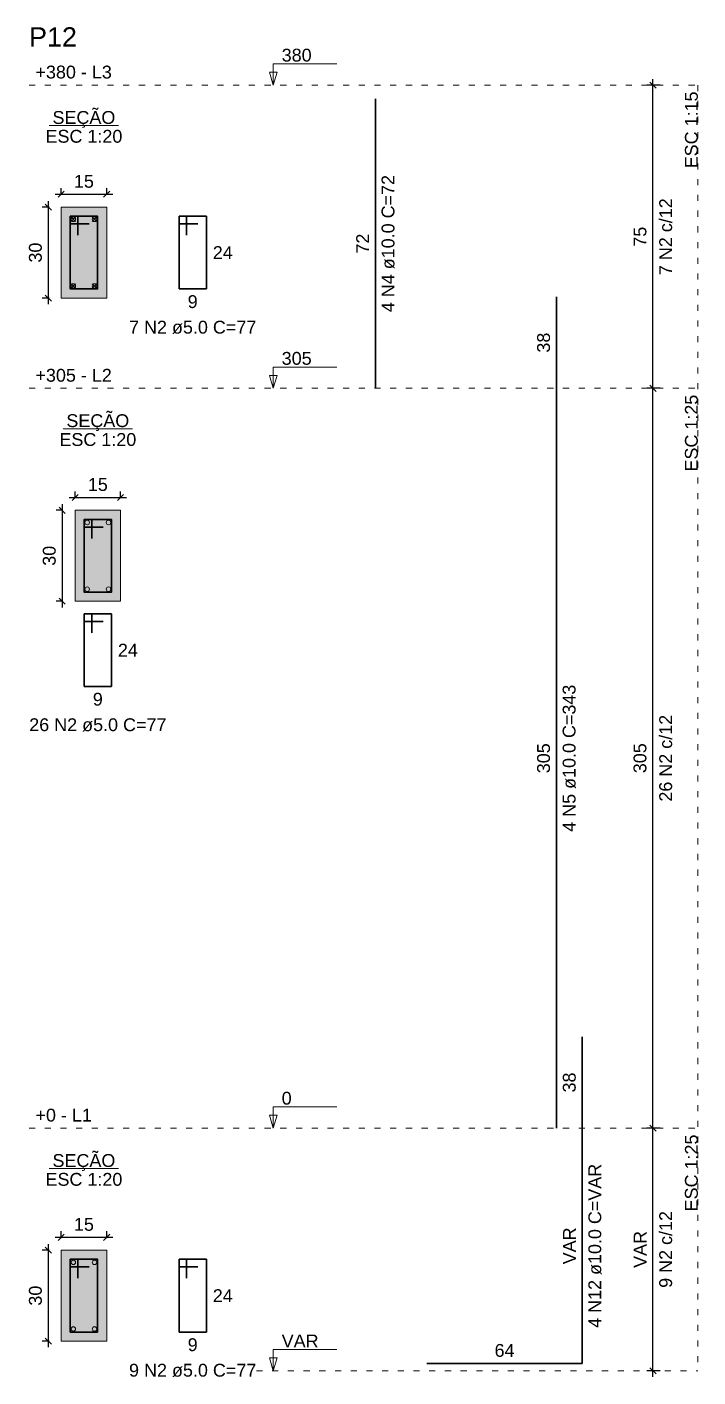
# Model space of a CAD drawing. Header units: inches. Extents: x -52 to 802, y -168 to 85.
# Drawn here: x 648.67 to 659.73, y 33.81 to 56.07 of the extents above; entities that cross this region are included whole.
import ezdxf

# ---------------------------------------------------------------- set-up
doc = ezdxf.new("R2010")
doc.units = ezdxf.units.IN
doc.header["$MEASUREMENT"] = 0
doc.linetypes.add('DOT2', pattern=[3.175, 0, -3.175])
for name, color, linetype, lineweight in [('Descrição da armadura', 7, 'Continuous', 5), ('DT-Barras na forma', 2, 'Continuous', 30), ('DT-Barras no corte', 5, 'Continuous', 5), ('DT-Barras rebatidas', 2, 'Continuous', 30), ('DT-Cotas', 9, 'Continuous', 5), ('DT-Forma', 5, 'Continuous', 5), ('DT-Hachura seção pilares', 252, 'Continuous', 5), ('DT-Pontilhado', 9, 'DOT2', 5), ('DT-Textos', 7, 'Continuous', 5), ('DT-Título', 3, 'Continuous', 20), ('Textos armaduras', 7, 'Continuous', 5)]:
    doc.layers.add(name, color=color, linetype=linetype, lineweight=lineweight)
doc.styles.add('Arial', font='arial.ttf')
doc.styles.get("Standard").update_dxf_attribs({"font": 'arial.ttf'})
doc.dimstyles.new('UM_15.000000', dxfattribs={"dimtxt": 0.18, "dimasz": 0.1, "dimexe": 0.1, "dimexo": 0.2, "dimgap": 0, "dimtad": 1, "dimtih": 1, "dimtoh": 1, "dimdec": 1, "dimlfac": 15, "dimzin": 0, "dimdsep": 46, "dimtxsty": 'Standard', "dimcen": 0.09, "dimdle": 0.1, "dimadec": 1, "dimazin": 2, "dimtfac": 1, "dimtdec": 4, "dimtofl": 0, "dimtmove": 0, "dimatfit": 3, "dimfxl": 1, "dimtolj": 1, "dimarcsym": 0})
doc.dimstyles.new('UM_20.000000', dxfattribs={"dimtxt": 0.18, "dimasz": 0.1, "dimexe": 0.1, "dimexo": 0.2, "dimgap": 0, "dimtad": 1, "dimtih": 1, "dimtoh": 1, "dimdec": 1, "dimlfac": 20, "dimzin": 0, "dimdsep": 46, "dimtxsty": 'Standard', "dimcen": 0.09, "dimdle": 0.1, "dimadec": 1, "dimazin": 2, "dimtfac": 1, "dimtdec": 4, "dimtofl": 0, "dimtmove": 0, "dimatfit": 3, "dimfxl": 1, "dimtolj": 1, "dimarcsym": 0})
doc.dimstyles.new('UM_25.000000', dxfattribs={"dimtxt": 0.18, "dimasz": 0.1, "dimexe": 0.1, "dimexo": 0.2, "dimgap": 0, "dimtad": 1, "dimtih": 1, "dimtoh": 1, "dimdec": 1, "dimlfac": 25, "dimzin": 0, "dimdsep": 46, "dimtxsty": 'Standard', "dimcen": 0.09, "dimdle": 0.1, "dimadec": 1, "dimazin": 2, "dimtfac": 1, "dimtdec": 4, "dimtofl": 0, "dimtmove": 0, "dimatfit": 3, "dimfxl": 1, "dimtolj": 1, "dimarcsym": 0})

# ---------------------------------------------------------------- blocks, each defined once
blk = doc.blocks.new('_Oblique')
at = {"color": 0, "linetype": 'ByBlock', "lineweight": -2}
blk.add_line((-0.5, -0.5), (0.5, 0.5), dxfattribs=at)
blk = doc.blocks.new('*D1655')
at = {"layer": 'Defpoints', "color": 0, "transparency": 16777216}
for p in [(649.235, 53.098), (649.023, 51.598), (649.235, 51.598)]:
    blk.add_point(p, dxfattribs=at)
at = {"layer": 'DT-Cotas', "color": 0, "lineweight": -2, "transparency": 16777216}
for p, q in [((649.035, 53.098), (648.923, 53.098)), ((649.023, 53.198), (649.023, 51.498)), ((649.035, 51.598), (648.923, 51.598))]:
    blk.add_line(p, q, dxfattribs=at)
at = {"layer": 'DT-Cotas', "color": 0, "lineweight": -2, "transparency": 16777216, "xscale": 0.1, "yscale": 0.1, "zscale": 0.1}
for p, rotation in [((649.023, 53.098), 90), ((649.023, 51.598), 270)]:
    blk.add_blockref('_Oblique', p, dxfattribs=dict(at, rotation=rotation))
at = {"layer": 'DT-Cotas', "transparency": 16777216, "insert": (648.811, 52.348), "char_height": 0.2118, "attachment_point": 5, "rotation": 90, "style": 'Arial'}
blk.add_mtext('\\A1;30', dxfattribs=at)
blk = doc.blocks.new('*D1656')
at = {"layer": 'Defpoints', "color": 0, "transparency": 16777216}
for p in [(649.985, 53.31), (649.235, 53.098), (649.985, 53.098)]:
    blk.add_point(p, dxfattribs=at)
at = {"layer": 'DT-Cotas', "color": 0, "lineweight": -2, "transparency": 16777216}
for p, q in [((649.135, 53.31), (650.085, 53.31)), ((649.235, 53.298), (649.235, 53.41)), ((649.985, 53.298), (649.985, 53.41))]:
    blk.add_line(p, q, dxfattribs=at)
at = {"layer": 'DT-Cotas', "color": 0, "lineweight": -2, "transparency": 16777216, "xscale": 0.1, "yscale": 0.1, "zscale": 0.1, "rotation": 180}
blk.add_blockref('_Oblique', (649.235, 53.31), dxfattribs=at)
at = {"layer": 'DT-Cotas', "color": 0, "lineweight": -2, "transparency": 16777216, "xscale": 0.1, "yscale": 0.1, "zscale": 0.1}
blk.add_blockref('_Oblique', (649.985, 53.31), dxfattribs=at)
at = {"layer": 'DT-Cotas', "transparency": 16777216, "insert": (649.61, 53.522), "char_height": 0.2118, "attachment_point": 5, "rotation": 0.0057, "style": 'Arial'}
blk.add_mtext('\\A1;15', dxfattribs=at)
blk = doc.blocks.new('*D1657')
at = {"layer": 'Defpoints', "color": 0, "transparency": 16777216}
for p in [(658.986, 55.11), (659.304, 55.11), (659.304, 50.11)]:
    blk.add_point(p, dxfattribs=at)
at = {"layer": 'DT-Cotas', "color": 0, "lineweight": -2, "transparency": 16777216}
for p, q in [((658.986, 50.01), (658.986, 55.21)), ((659.104, 55.11), (658.886, 55.11)), ((659.104, 50.11), (658.886, 50.11))]:
    blk.add_line(p, q, dxfattribs=at)
at = {"layer": 'DT-Cotas', "color": 0, "lineweight": -2, "transparency": 16777216, "xscale": 0.1, "yscale": 0.1, "zscale": 0.1}
for p, rotation in [((658.986, 55.11), 90), ((658.986, 50.11), 270)]:
    blk.add_blockref('_Oblique', p, dxfattribs=dict(at, rotation=rotation))
blk = doc.blocks.new('*D1658')
at = {"layer": 'Defpoints', "color": 0, "transparency": 16777216}
for p in [(649.464, 48.098), (649.252, 46.598), (649.464, 46.598)]:
    blk.add_point(p, dxfattribs=at)
at = {"layer": 'DT-Cotas', "color": 0, "lineweight": -2, "transparency": 16777216}
for p, q in [((649.264, 48.098), (649.152, 48.098)), ((649.252, 48.198), (649.252, 46.498)), ((649.264, 46.598), (649.152, 46.598))]:
    blk.add_line(p, q, dxfattribs=at)
at = {"layer": 'DT-Cotas', "color": 0, "lineweight": -2, "transparency": 16777216, "xscale": 0.1, "yscale": 0.1, "zscale": 0.1}
for p, rotation in [((649.252, 48.098), 90), ((649.252, 46.598), 270)]:
    blk.add_blockref('_Oblique', p, dxfattribs=dict(at, rotation=rotation))
at = {"layer": 'DT-Cotas', "transparency": 16777216, "insert": (649.04, 47.348), "char_height": 0.2118, "attachment_point": 5, "rotation": 90, "style": 'Arial'}
blk.add_mtext('\\A1;30', dxfattribs=at)
blk = doc.blocks.new('*D1659')
at = {"layer": 'Defpoints', "color": 0, "transparency": 16777216}
for p in [(650.214, 48.31), (649.464, 48.098), (650.214, 48.098)]:
    blk.add_point(p, dxfattribs=at)
at = {"layer": 'DT-Cotas', "color": 0, "lineweight": -2, "transparency": 16777216}
for p, q in [((649.364, 48.31), (650.314, 48.31)), ((649.464, 48.298), (649.464, 48.41)), ((650.214, 48.298), (650.214, 48.41))]:
    blk.add_line(p, q, dxfattribs=at)
at = {"layer": 'DT-Cotas', "color": 0, "lineweight": -2, "transparency": 16777216, "xscale": 0.1, "yscale": 0.1, "zscale": 0.1, "rotation": 180}
blk.add_blockref('_Oblique', (649.464, 48.31), dxfattribs=at)
at = {"layer": 'DT-Cotas', "color": 0, "lineweight": -2, "transparency": 16777216, "xscale": 0.1, "yscale": 0.1, "zscale": 0.1}
blk.add_blockref('_Oblique', (650.214, 48.31), dxfattribs=at)
at = {"layer": 'DT-Cotas', "transparency": 16777216, "insert": (649.839, 48.522), "char_height": 0.2118, "attachment_point": 5, "rotation": 0.0057, "style": 'Arial'}
blk.add_mtext('\\A1;15', dxfattribs=at)
blk = doc.blocks.new('*D1660')
at = {"layer": 'Defpoints', "color": 0, "transparency": 16777216}
for p in [(658.986, 50.11), (659.304, 50.11), (659.304, 37.91)]:
    blk.add_point(p, dxfattribs=at)
at = {"layer": 'DT-Cotas', "color": 0, "lineweight": -2, "transparency": 16777216}
for p, q in [((659.104, 50.11), (658.886, 50.11)), ((658.986, 37.81), (658.986, 50.21)), ((659.104, 37.91), (658.886, 37.91))]:
    blk.add_line(p, q, dxfattribs=at)
at = {"layer": 'DT-Cotas', "color": 0, "lineweight": -2, "transparency": 16777216, "xscale": 0.1, "yscale": 0.1, "zscale": 0.1}
for p, rotation in [((658.986, 50.11), 90), ((658.986, 37.91), 270)]:
    blk.add_blockref('_Oblique', p, dxfattribs=dict(at, rotation=rotation))
blk = doc.blocks.new('*D1661')
at = {"layer": 'Defpoints', "color": 0, "transparency": 16777216}
for p in [(649.235, 35.898), (649.023, 34.398), (649.235, 34.398)]:
    blk.add_point(p, dxfattribs=at)
at = {"layer": 'DT-Cotas', "color": 0, "lineweight": -2, "transparency": 16777216}
for p, q in [((649.035, 35.898), (648.923, 35.898)), ((649.023, 35.998), (649.023, 34.298)), ((649.035, 34.398), (648.923, 34.398))]:
    blk.add_line(p, q, dxfattribs=at)
at = {"layer": 'DT-Cotas', "color": 0, "lineweight": -2, "transparency": 16777216, "xscale": 0.1, "yscale": 0.1, "zscale": 0.1}
for p, rotation in [((649.023, 35.898), 90), ((649.023, 34.398), 270)]:
    blk.add_blockref('_Oblique', p, dxfattribs=dict(at, rotation=rotation))
at = {"layer": 'DT-Cotas', "transparency": 16777216, "insert": (648.811, 35.148), "char_height": 0.2118, "attachment_point": 5, "rotation": 90, "style": 'Arial'}
blk.add_mtext('\\A1;30', dxfattribs=at)
blk = doc.blocks.new('*D1662')
at = {"layer": 'Defpoints', "color": 0, "transparency": 16777216}
for p in [(649.985, 36.11), (649.235, 35.898), (649.985, 35.898)]:
    blk.add_point(p, dxfattribs=at)
at = {"layer": 'DT-Cotas', "color": 0, "lineweight": -2, "transparency": 16777216}
for p, q in [((649.135, 36.11), (650.085, 36.11)), ((649.235, 36.098), (649.235, 36.21)), ((649.985, 36.098), (649.985, 36.21))]:
    blk.add_line(p, q, dxfattribs=at)
at = {"layer": 'DT-Cotas', "color": 0, "lineweight": -2, "transparency": 16777216, "xscale": 0.1, "yscale": 0.1, "zscale": 0.1, "rotation": 180}
blk.add_blockref('_Oblique', (649.235, 36.11), dxfattribs=at)
at = {"layer": 'DT-Cotas', "color": 0, "lineweight": -2, "transparency": 16777216, "xscale": 0.1, "yscale": 0.1, "zscale": 0.1}
blk.add_blockref('_Oblique', (649.985, 36.11), dxfattribs=at)
at = {"layer": 'DT-Cotas', "transparency": 16777216, "insert": (649.61, 36.322), "char_height": 0.2118, "attachment_point": 5, "rotation": 0.0057, "style": 'Arial'}
blk.add_mtext('\\A1;15', dxfattribs=at)
blk = doc.blocks.new('*D1615')
at = {"layer": 'Defpoints', "color": 0, "transparency": 16777216}
for p in [(658.986, 37.91), (659.304, 37.91), (659.304, 33.91)]:
    blk.add_point(p, dxfattribs=at)
at = {"layer": 'DT-Cotas', "color": 0, "lineweight": -2, "transparency": 16777216}
for p, q in [((659.104, 37.91), (658.886, 37.91)), ((658.986, 33.81), (658.986, 38.01)), ((659.104, 33.91), (658.886, 33.91))]:
    blk.add_line(p, q, dxfattribs=at)
at = {"layer": 'DT-Cotas', "color": 0, "lineweight": -2, "transparency": 16777216, "xscale": 0.1, "yscale": 0.1, "zscale": 0.1}
for p, rotation in [((658.986, 37.91), 90), ((658.986, 33.91), 270)]:
    blk.add_blockref('_Oblique', p, dxfattribs=dict(at, rotation=rotation))

msp = doc.modelspace()

# ---------------------------------------------------------------- hatches: boundary and pattern name
at = {"layer": 'DT-Hachura seção pilares', "linetype": 'Continuous'}
for points in [[(649.2349, 51.5979), (649.2349, 51.5979), (649.9849, 51.5979), (649.9849, 53.0979), (649.2349, 53.0979), (649.2349, 51.5979)], [(649.4641, 46.5979), (649.4641, 46.5979), (650.2141, 46.5979), (650.2141, 48.0979), (649.4641, 48.0979), (649.4641, 46.5979)], [(649.2349, 34.3979), (649.2349, 34.3979), (649.9849, 34.3979), (649.9849, 35.8979), (649.2349, 35.8979), (649.2349, 34.3979)]]:
    msp.add_hatch(color=256, dxfattribs=at).paths.add_polyline_path(points)

# ---------------------------------------------------------------- linework, layer by layer
at = {"layer": 'DT-Barras na forma'}
for points in [[(649.5099, 52.6354), (649.5099, 52.9479), (649.3849, 52.9479), (649.3849, 51.7479), (649.8349, 51.7479), (649.8349, 52.9479), (649.3849, 52.9479), (649.3849, 52.8229), (649.6974, 52.8229)], [(649.7391, 47.6354), (649.7391, 47.9479), (649.6141, 47.9479), (649.6141, 46.7479), (650.0641, 46.7479), (650.0641, 47.9479), (649.6141, 47.9479), (649.6141, 47.8229), (649.9266, 47.8229)], [(649.5099, 35.4354), (649.5099, 35.7479), (649.3849, 35.7479), (649.3849, 34.5479), (649.8349, 34.5479), (649.8349, 35.7479), (649.3849, 35.7479), (649.3849, 35.6229), (649.6974, 35.6229)]]:
    msp.add_lwpolyline(points, dxfattribs=at)
at = {"layer": 'DT-Barras no corte'}
for p, q in [((649.3974, 52.8604), (649.4724, 52.9354)), ((649.3974, 52.9354), (649.4724, 52.8604)), ((649.7474, 52.8604), (649.8224, 52.9354)), ((649.7474, 52.9354), (649.8224, 52.8604)), ((649.3974, 51.7604), (649.4724, 51.8354)), ((649.3974, 51.8354), (649.4724, 51.7604)), ((649.7474, 51.7604), (649.8224, 51.8354)), ((649.7474, 51.8354), (649.8224, 51.7604))]:
    msp.add_line(p, q, dxfattribs=at)
for centre in [(649.4349, 52.8979), (649.7849, 52.8979), (649.4349, 51.7979), (649.7849, 51.7979), (649.6641, 47.8979), (650.0141, 47.8979), (649.6641, 46.7979), (650.0141, 46.7979), (649.4349, 35.6979), (649.7849, 35.6979), (649.4349, 34.5979), (649.7849, 34.5979)]:
    msp.add_circle(centre, 0.0375, dxfattribs=at)
at = {"layer": 'DT-Barras rebatidas'}
for p, q in [((654.4138, 50.11), (654.4138, 54.8834)), ((651.3018, 52.9479), (651.1768, 52.9479)), ((651.1768, 52.9479), (651.1768, 51.7479)), ((651.6268, 52.9479), (651.1768, 52.9479)), ((651.1768, 52.9479), (651.1768, 52.8229)), ((651.1768, 52.8229), (651.4893, 52.8229)), ((651.3018, 52.6354), (651.3018, 52.9479)), ((651.6268, 51.7479), (651.6268, 52.9479)), ((651.1768, 51.7479), (651.6268, 51.7479)), ((657.3974, 50.11), (657.3974, 51.6168)), ((657.3974, 37.91), (657.3974, 50.11)), ((649.7391, 46.392), (649.6141, 46.392)), ((649.6141, 46.392), (649.6141, 45.192)), ((650.0641, 46.392), (649.6141, 46.392)), ((649.6141, 46.392), (649.6141, 46.267)), ((649.7391, 46.0795), (649.7391, 46.392)), ((650.0641, 45.192), (650.0641, 46.392)), ((649.6141, 46.267), (649.9266, 46.267)), ((649.6141, 45.192), (650.0641, 45.192)), ((657.821, 37.91), (657.821, 39.4168)), ((657.821, 34.03), (657.821, 37.91)), ((651.3018, 35.7479), (651.1768, 35.7479)), ((651.1768, 35.7479), (651.1768, 34.5479)), ((651.6268, 35.7479), (651.1768, 35.7479)), ((651.1768, 35.7479), (651.1768, 35.6229)), ((651.1768, 35.6229), (651.4893, 35.6229)), ((651.3018, 35.4354), (651.3018, 35.7479)), ((651.6268, 34.5479), (651.6268, 35.7479)), ((651.1768, 34.5479), (651.6268, 34.5479)), ((655.261, 34.03), (657.821, 34.03))]:
    msp.add_line(p, q, dxfattribs=at)
at = {"layer": 'DT-Forma'}
for points in [[(649.2349, 51.5979), (649.9849, 51.5979), (649.9849, 53.0979), (649.2349, 53.0979), (649.2349, 51.5979)], [(649.4641, 46.5979), (650.2141, 46.5979), (650.2141, 48.0979), (649.4641, 48.0979), (649.4641, 46.5979)], [(649.2349, 34.3979), (649.9849, 34.3979), (649.9849, 35.8979), (649.2349, 35.8979), (649.2349, 34.3979)]]:
    msp.add_lwpolyline(points, close=True, dxfattribs=at)
at = {"layer": 'DT-Pontilhado', "ltscale": 0.05}
for p, q in [((648.7054, 55.11), (659.7272, 55.11)), ((659.7272, 55.11), (659.7272, 33.91)), ((648.7054, 50.11), (659.7272, 50.11)), ((648.7054, 37.91), (659.7272, 37.91)), ((652.453, 33.91), (659.7272, 33.91))]:
    msp.add_line(p, q, dxfattribs=at)
at = {"layer": 'DT-Textos'}
for p, q in [((649.0377, 54.4429), (650.1821, 54.4429)), ((649.2668, 49.4429), (650.4113, 49.4429)), ((649.0377, 37.2429), (650.1821, 37.2429))]:
    msp.add_line(p, q, dxfattribs=at)
for points in [[(652.7284, 55.11), (652.7919, 55.3218), (652.6648, 55.3218), (652.7284, 55.11), (652.7284, 55.46), (653.7784, 55.46)], [(652.7284, 50.11), (652.7919, 50.3218), (652.6648, 50.3218), (652.7284, 50.11), (652.7284, 50.46), (653.7784, 50.46)], [(652.7284, 37.91), (652.7919, 38.1218), (652.6648, 38.1218), (652.7284, 37.91), (652.7284, 38.26), (653.7784, 38.26)], [(652.7284, 33.91), (652.7919, 34.1218), (652.6648, 34.1218), (652.7284, 33.91), (652.7284, 34.26), (653.7784, 34.26)]]:
    msp.add_lwpolyline(points, dxfattribs=at)

# ---------------------------------------------------------------- texts
at = {"layer": 'Descrição da armadura', "linetype": 'Continuous', "char_height": 0.2118, "attachment_point": 8, "rotation": 90, "line_spacing_factor": 0.798, "style": 'Arial'}
for s, insert, width in [('4 N4 ø10.0 C=72', (654.7315, 52.4967), 4.534748), ('7 N2 c/12', (659.3036, 52.61), 2.539389), ('4 N5 ø10.0 C=343', (657.7151, 44.01), 4.8647), ('26 N2 c/12', (659.3036, 44.01), 2.869342), ('4 N12 ø10.0 C=VAR', (658.1387, 35.97), 5.424664), ('9 N2 c/12', (659.3036, 35.91), 2.539389)]:
    msp.add_mtext(s, dxfattribs=dict(at, insert=insert, width=width))
at = {"layer": 'Descrição da armadura', "linetype": 'Continuous', "char_height": 0.2118, "attachment_point": 8, "line_spacing_factor": 0.798, "style": 'Arial'}
for s, insert, width in [('7 N2 ø5.0 C=77', (651.4018, 51.0066), 4.204795), ('26 N2 ø5.0 C=77', (649.8391, 44.4507), 4.534748), ('9 N2 ø5.0 C=77', (651.4018, 33.8066), 4.204795)]:
    msp.add_mtext(s, dxfattribs=dict(at, insert=insert, width=width))
at = {"layer": 'DT-Cotas', "linetype": 'Continuous', "char_height": 0.2118, "attachment_point": 8, "rotation": 90, "line_spacing_factor": 0.798, "style": 'Arial'}
for s, insert, width in [('75', (658.88, 52.61), 0.659905), ('305', (658.88, 44.01), 0.989858), ('VAR', (658.88, 35.91), 1.219869)]:
    msp.add_mtext(s, dxfattribs=dict(at, insert=insert, width=width))
at = {"layer": 'DT-Textos', "char_height": 0.2118, "attachment_point": 7, "line_spacing_factor": 0.798, "style": 'Arial'}
for s, insert, width in [('380', (652.8684, 55.495), 1.18721), ('305', (652.8684, 50.495), 1.18721), ('0', (652.8684, 38.295), 0.395737), ('VAR', (652.8684, 34.295), 1.463079)]:
    msp.add_mtext(s, dxfattribs=dict(at, insert=insert, width=width))
at = {"layer": 'DT-Textos', "linetype": 'Continuous', "char_height": 0.2118, "line_spacing_factor": 0.798, "style": 'Arial'}
for s, insert, width, attachment_point in [('+380 - L3', (648.8113, 55.2159), 3.026568, 7), ('SEÇÃO', (649.6096, 54.4051), 2.49116, 8), ('ESC 1:20', (649.6099, 54.1569), 3.045677, 8), ('+305 - L2', (648.8113, 50.2159), 3.026568, 7), ('SEÇÃO', (649.8386, 49.4051), 2.49116, 8), ('ESC 1:20', (649.8391, 49.1569), 3.045677, 8), ('+0 - L1', (648.8113, 38.0159), 2.235095, 7), ('SEÇÃO', (649.6096, 37.2051), 2.49116, 8), ('ESC 1:20', (649.6099, 36.9569), 3.045677, 8)]:
    msp.add_mtext(s, dxfattribs=dict(at, insert=insert, width=width, attachment_point=attachment_point))
at = {"layer": 'DT-Textos', "linetype": 'Continuous', "char_height": 0.2118, "width": 3.045677, "attachment_point": 9, "rotation": 90, "line_spacing_factor": 0.798, "style": 'Arial'}
for s, insert in [('ESC 1:15', (659.7272, 55.0041)), ('ESC 1:25', (659.7272, 50.0041)), ('ESC 1:25', (659.7272, 37.8041))]:
    msp.add_mtext(s, dxfattribs=dict(at, insert=insert))
at = {"layer": 'DT-Título', "linetype": 'Continuous', "insert": (648.7054, 55.7454), "char_height": 0.3177, "width": 1.266079, "attachment_point": 7, "line_spacing_factor": 0.798, "style": 'Arial'}
msp.add_mtext('P12', dxfattribs=at)
at = {"layer": 'Textos armaduras', "linetype": 'Continuous', "char_height": 0.2118, "attachment_point": 7, "rotation": 90, "line_spacing_factor": 0.798, "style": 'Arial'}
for s, insert, width in [('72', (654.3079, 52.3317), 0.659905), ('38', (657.2915, 50.6984), 0.659905), ('305', (657.2915, 43.7626), 0.989858), ('38', (657.7151, 38.4984), 0.659905), ('VAR', (657.7151, 35.6651), 1.219869)]:
    msp.add_mtext(s, dxfattribs=dict(at, insert=insert, width=width))
at = {"layer": 'Textos armaduras', "linetype": 'Continuous', "char_height": 0.2118, "attachment_point": 7, "line_spacing_factor": 0.798, "style": 'Arial'}
for s, insert, width in [('24', (651.7327, 52.242), 0.659905), ('9', (651.3193, 51.4302), 0.329953), ('24', (650.17, 45.6861), 0.659905), ('9', (649.7566, 44.8743), 0.329953), ('24', (651.7327, 35.042), 0.659905), ('9', (651.3193, 34.2302), 0.329953), ('64', (656.376, 34.1359), 0.659905)]:
    msp.add_mtext(s, dxfattribs=dict(at, insert=insert, width=width))

# ---------------------------------------------------------------- dimensions: what is measured, and where the dimension line sits
at = {"layer": 'DT-Cotas'}
for base, p1, p2, dimstyle, override, picture, middle in [((658.9859, 55.11), (659.3036, 50.11), (659.3036, 55.11), 'UM_15.000000', {"dimtxt": 0.2118, "dimasz": 0.1, "dimexe": 0.1, "dimexo": 0.2, "dimtad": 1, "dimtih": 0, "dimtoh": 0, "dimdec": 1, "dimlfac": 15, "dimzin": 8, "dimtxsty": 'Arial', "dimblk": 'Oblique', "dimblk1": 'Oblique', "dimblk2": 'Oblique', "dimsah": 1, "dimdle": 0.1, "dimse1": 0, "dimse2": 0, "dimclrt": 256, "dimadec": 1, "dimazin": 3, "dimtmove": 2, "dimldrblk": 'Oblique'}, '*D1657', (658.7741, 52.61)), ((658.9859, 50.11), (659.3036, 37.91), (659.3036, 50.11), 'UM_25.000000', {"dimtxt": 0.2118, "dimasz": 0.1, "dimexe": 0.1, "dimexo": 0.2, "dimtad": 1, "dimtih": 0, "dimtoh": 0, "dimdec": 1, "dimlfac": 25, "dimzin": 8, "dimtxsty": 'Arial', "dimblk": 'Oblique', "dimblk1": 'Oblique', "dimblk2": 'Oblique', "dimsah": 1, "dimdle": 0.1, "dimse1": 0, "dimse2": 0, "dimclrt": 256, "dimadec": 1, "dimazin": 3, "dimtmove": 2, "dimldrblk": 'Oblique'}, '*D1660', (658.7741, 44.01)), ((658.9859, 37.91), (659.3036, 33.91), (659.3036, 37.91), 'UM_25.000000', {"dimtxt": 0.2118, "dimasz": 0.1, "dimexe": 0.1, "dimexo": 0.2, "dimtad": 1, "dimtih": 0, "dimtoh": 0, "dimdec": 1, "dimlfac": 25, "dimzin": 8, "dimtxsty": 'Arial', "dimblk": 'Oblique', "dimblk1": 'Oblique', "dimblk2": 'Oblique', "dimsah": 1, "dimdle": 0.1, "dimse1": 0, "dimse2": 0, "dimclrt": 256, "dimadec": 1, "dimazin": 3, "dimtmove": 2, "dimldrblk": 'Oblique'}, '*D1615', (658.7741, 35.91))]:
    dim = msp.add_linear_dim(base=base, p1=p1, p2=p2, angle=90, text=' ', dimstyle=dimstyle, override=override, dxfattribs=at)
    dim.commit()
    dim.dimension.update_dxf_attribs({"geometry": picture, "text_midpoint": middle, "dimtype": 160, "text_rotation": 90})
for base, p1, p2, picture, middle in [((649.9849, 53.3097), (649.2349, 53.0979), (649.9849, 53.0979), '*D1656', (649.6099, 53.5215)), ((650.2141, 48.3097), (649.4641, 48.0979), (650.2141, 48.0979), '*D1659', (649.8391, 48.5215)), ((649.9849, 36.1097), (649.2349, 35.8979), (649.9849, 35.8979), '*D1662', (649.6099, 36.3215))]:
    dim = msp.add_linear_dim(base=base, p1=p1, p2=p2, dimstyle='UM_20.000000', override={"dimtxt": 0.2118, "dimasz": 0.1, "dimexe": 0.1, "dimexo": 0.2, "dimtad": 1, "dimtih": 0, "dimtoh": 0, "dimdec": 1, "dimlfac": 20, "dimzin": 8, "dimtxsty": 'Arial', "dimblk": 'Oblique', "dimblk1": 'Oblique', "dimblk2": 'Oblique', "dimsah": 1, "dimdle": 0.1, "dimse1": 0, "dimse2": 0, "dimclrt": 256, "dimadec": 1, "dimazin": 3, "dimtmove": 2, "dimldrblk": 'Oblique'}, dxfattribs=at)
    dim.commit()
    dim.dimension.update_dxf_attribs({"geometry": picture, "text_midpoint": middle, "dimtype": 160, "text_rotation": 0.00573})
for base, p1, p2, picture, middle in [((649.0231, 51.5979), (649.2349, 53.0979), (649.2349, 51.5979), '*D1655', (648.8113, 52.3479)), ((649.2523, 46.5979), (649.4641, 48.0979), (649.4641, 46.5979), '*D1658', (649.0405, 47.3479)), ((649.0231, 34.3979), (649.2349, 35.8979), (649.2349, 34.3979), '*D1661', (648.8113, 35.1479))]:
    dim = msp.add_linear_dim(base=base, p1=p1, p2=p2, angle=90, dimstyle='UM_20.000000', override={"dimtxt": 0.2118, "dimasz": 0.1, "dimexe": 0.1, "dimexo": 0.2, "dimtad": 1, "dimtih": 0, "dimtoh": 0, "dimdec": 1, "dimlfac": 20, "dimzin": 8, "dimtxsty": 'Arial', "dimblk": 'Oblique', "dimblk1": 'Oblique', "dimblk2": 'Oblique', "dimsah": 1, "dimdle": 0.1, "dimse1": 0, "dimse2": 0, "dimclrt": 256, "dimadec": 1, "dimazin": 3, "dimtmove": 2, "dimldrblk": 'Oblique'}, dxfattribs=at)
    dim.commit()
    dim.dimension.update_dxf_attribs({"geometry": picture, "text_midpoint": middle, "dimtype": 160, "text_rotation": 90})

doc.saveas('drawing.dxf')
